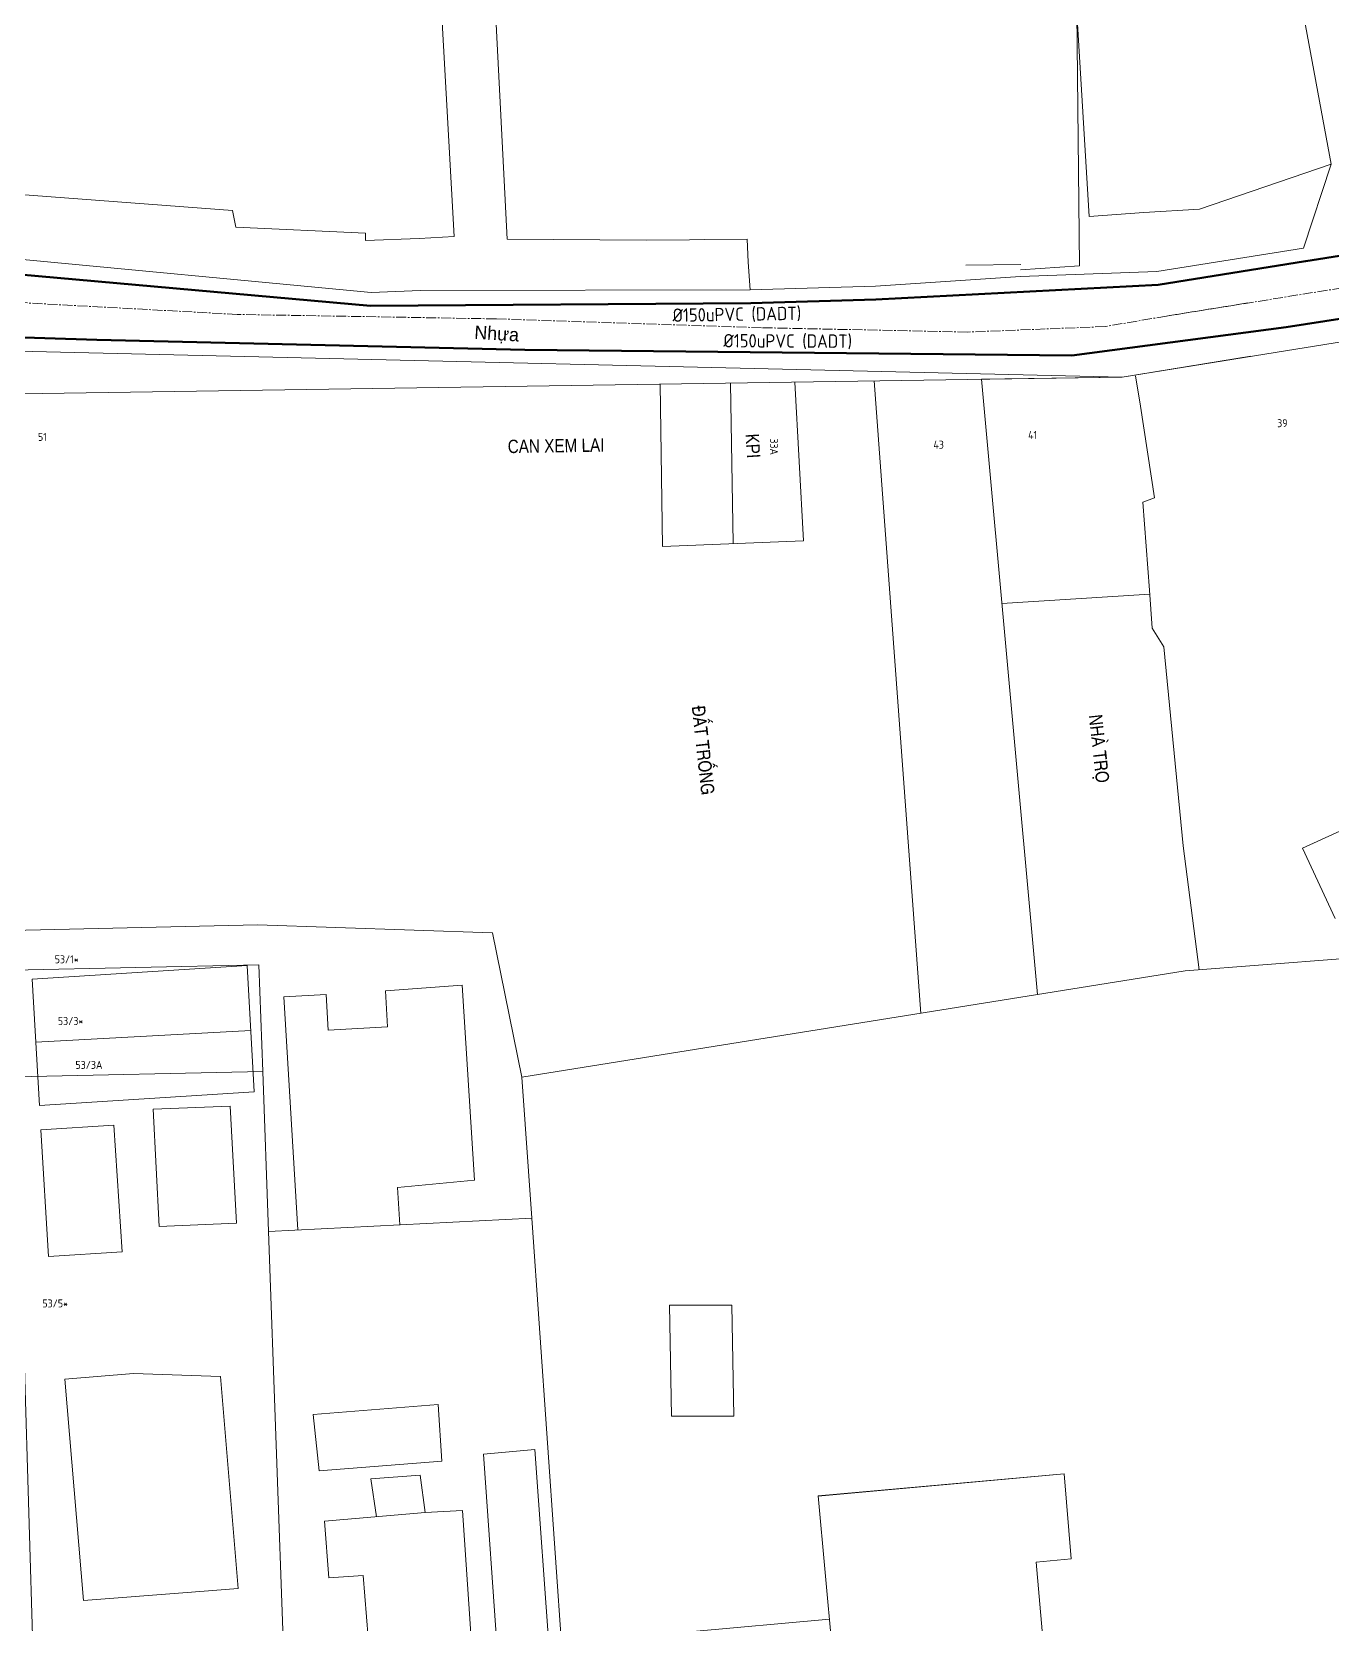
# Model space of a CAD drawing. Header units: inches. Extents: x 595615 to 1194060, y 1190840 to 2385448.
# Drawn here: x 596943.9 to 597041.4, y 1192942.6 to 1193062 of the extents above; entities that cross this region are included whole.
import ezdxf
from ezdxf.enums import TextEntityAlignment as Align

# ---------------------------------------------------------------- set-up
doc = ezdxf.new("R2010")
doc.units = ezdxf.units.IN
doc.header["$MEASUREMENT"] = 0
doc.linetypes.add('CENTER2', pattern=[1.125, 0.75, -0.125, 0.125, -0.125])
for name, color, linetype, lineweight in [('Nen tim duong', 9, 'CENTER2', 0), ('Nen_HTHANH-TP', 9, 'Continuous', 0), ('Nen_SN-HTHANH-TP_new', 7, 'Continuous', 0), ('Nen_TANTHANH-TP', 8, 'Continuous', 5), ('ONG CAP 3 (DADT)', 221, 'Continuous', 50), ('TEXT PIPE', 3, 'Continuous', 25), ('Text_DiaDanh', 9, 'Continuous', 0), ('Text_GiaoThong', 142, 'Continuous', 0)]:
    doc.layers.add(name, color=color, linetype=linetype, lineweight=lineweight)
doc.styles.add('Dia Danh', font='VHELVCN_0.TTF', dxfattribs={"height": 1})
doc.styles.add('Giao Thong', font='VAPTIMN_0.TTF', dxfattribs={"height": 1})
doc.styles.add('Sonha_QTB', font='isocp.shx', dxfattribs={"height": 0.6, "bigfont": 'bigfont.shx'})
doc.styles.add('text', font='isocp2.shx')

msp = doc.modelspace()

# ---------------------------------------------------------------- linework, layer by layer
at = {"layer": 'Nen tim duong'}
for p, q in [((597055.449, 1193044.945), (597028.952, 1193040.684)), ((596959.262, 1193040.808), (596942.801, 1193041.705)), ((597035.041, 1193041.669), (597028.952, 1193040.684)), ((596978.682, 1193040.474), (596959.262, 1193040.808)), ((596998.573, 1193039.81), (596978.682, 1193040.474)), ((597028.952, 1193040.684), (597024.353, 1193039.9)), ((597028.952, 1193040.684), (597024.353, 1193039.9)), ((597014.013, 1193039.482), (596998.573, 1193039.81)), ((597024.353, 1193039.9), (597014.013, 1193039.482))]:
    msp.add_line(p, q, dxfattribs=at)
at = {"layer": 'Nen_HTHANH-TP', "linetype": 'Continuous'}
for p, q in [((597025.616, 1193036.101), (597046.428, 1193039.471)), ((597025.616, 1193036.101), (597035.264, 1193037.669)), ((596939.937, 1193034.802), (597025.616, 1193036.101)), ((597025.616, 1193036.101), (597015.066, 1193035.943)), ((597025.616, 1193036.101), (597025.616, 1193036.101)), ((597026.997, 1193033.922), (597026.606, 1193036.212)), ((597028.043, 1193027.053), (597026.997, 1193033.922)), ((597027.163, 1193026.733), (597028.043, 1193027.053)), ((597027.679, 1193020.143), (597027.163, 1193026.733)), ((597027.861, 1193017.273), (597027.679, 1193020.143)), ((597028.732, 1193015.874), (597027.861, 1193017.273)), ((597030.184, 1193000.965), (597028.732, 1193015.874)), ((597051.76, 1193006.542), (597039.144, 1193000.792)), ((597031.392, 1192991.671), (597030.184, 1193000.965)), ((597039.144, 1193000.792), (597041.588, 1192995.514)), ((596960.769, 1192995.029), (596942.329, 1192994.624)), ((596978.409, 1192994.433), (596960.769, 1192995.029)), ((596980.608, 1192983.615), (596978.409, 1192994.433)), ((597041.981, 1192992.495), (597030.352, 1192991.575)), ((597041.981, 1192992.495), (597030.352, 1192991.575)), ((596960.871, 1192992.039), (596942.422, 1192991.634)), ((596943.872, 1192990.965), (596960.011, 1192991.978)), ((596960.011, 1192991.978), (596960.529, 1192982.519)), ((596961.168, 1192984.039), (596960.871, 1192992.039)), ((597030.352, 1192991.575), (596980.608, 1192983.615)), ((596944.44, 1192981.496), (596943.872, 1192990.965)), ((596962.753, 1192989.631), (596965.923, 1192989.813)), ((596966.075, 1192987.143), (596965.923, 1192989.813)), ((596970.383, 1192990.077), (596976.132, 1192990.501)), ((596970.535, 1192987.397), (596970.383, 1192990.077)), ((596976.132, 1192990.501), (596977.044, 1192975.882)), ((596962.753, 1192989.631), (596963.797, 1192972.161)), ((596966.075, 1192987.143), (596970.535, 1192987.397)), ((596944.156, 1192986.231), (596960.277, 1192987.113)), ((596942.658, 1192983.634), (596961.168, 1192984.039)), ((596961.597, 1192972.05), (596961.168, 1192984.039)), ((596944.292, 1192928.546), (596942.658, 1192983.634)), ((596981.347, 1192973.046), (596980.608, 1192983.615)), ((596960.529, 1192982.519), (596944.44, 1192981.496)), ((596952.95, 1192981.203), (596958.74, 1192981.447)), ((596959.197, 1192972.658), (596958.74, 1192981.447)), ((596953.407, 1192972.413), (596952.95, 1192981.203)), ((596950.001, 1192980.01), (596944.531, 1192979.676)), ((596944.531, 1192979.676), (596945.109, 1192970.166)), ((596950.639, 1192970.511), (596950.001, 1192980.01)), ((596977.044, 1192975.882), (596971.285, 1192975.338)), ((596971.285, 1192975.338), (596971.447, 1192972.548)), ((596953.407, 1192972.413), (596959.197, 1192972.658)), ((596981.347, 1192973.046), (596961.597, 1192972.05)), ((596963.142, 1192929.071), (596961.597, 1192972.05)), ((596981.347, 1192973.046), (596984.432, 1192928.758)), ((596945.109, 1192970.166), (596950.639, 1192970.511)), ((596996.342, 1192966.518), (596991.672, 1192966.514)), ((596991.829, 1192958.194), (596991.672, 1192966.514)), ((596996.498, 1192958.198), (596996.342, 1192966.518)), ((596946.336, 1192960.977), (596951.476, 1192961.382)), ((596951.476, 1192961.382), (596958.006, 1192961.177)), ((596959.319, 1192945.268), (596958.006, 1192961.177)), ((596947.74, 1192944.369), (596946.336, 1192960.977)), ((596964.948, 1192958.322), (596974.318, 1192959.08)), ((596974.318, 1192959.08), (596974.611, 1192954.83)), ((596964.948, 1192958.322), (596965.402, 1192954.083)), ((596996.498, 1192958.198), (596991.829, 1192958.194)), ((596981.581, 1192955.696), (596977.721, 1192955.353)), ((596979.026, 1192936.944), (596977.721, 1192955.353)), ((596982.885, 1192937.287), (596981.581, 1192955.696)), ((596965.402, 1192954.083), (596974.611, 1192954.83)), ((596972.982, 1192953.769), (596969.272, 1192953.486)), ((596969.272, 1192953.486), (596969.695, 1192950.646)), ((596973.354, 1192950.959), (596972.982, 1192953.769)), ((597021.262, 1192953.868), (597002.823, 1192952.203)), ((597021.272, 1192953.868), (597002.833, 1192952.213)), ((597021.797, 1192947.488), (597021.272, 1192953.868)), ((597002.833, 1192952.213), (597003.863, 1192940.714)), ((596965.795, 1192950.323), (596973.354, 1192950.959)), ((596973.354, 1192950.959), (596976.154, 1192951.111)), ((596977.136, 1192936.732), (596976.154, 1192951.111)), ((596965.795, 1192950.323), (596966.128, 1192946.063)), ((597021.797, 1192947.488), (597019.167, 1192947.246)), ((597019.631, 1192942.107), (597019.167, 1192947.246)), ((596966.128, 1192946.063), (596968.708, 1192946.255)), ((596968.708, 1192946.255), (596969.617, 1192934.886)), ((596947.74, 1192944.369), (596955.189, 1192944.945)), ((596955.189, 1192944.945), (596959.319, 1192945.268))]:
    msp.add_line(p, q, dxfattribs=at)
msp.add_lwpolyline([(596939.937, 1193034.802), (596939.665, 1193036.973, -0.458246), (596940.681, 1193038.097), (597025.616, 1193036.101)], format="xyb", dxfattribs=at)
for points in [[(597001.083, 1193035.729), (597001.728, 1193023.834), (596991.152, 1193023.411), (596990.968, 1193035.576)], [(596996.44, 1193023.623), (596996.258, 1193035.656)], [(597007.026, 1193035.82), (597010.511, 1192988.4)], [(597015.066, 1193035.943), (597019.272, 1192989.802)], [(597016.599, 1193019.123), (597027.699, 1193019.828)], [(596994.392, 1192905.287), (596993.144, 1192942.033), (597003.66, 1192942.974)]]:
    msp.add_lwpolyline(points, dxfattribs=at)
at = {"layer": 'Nen_TANTHANH-TP'}
for p, q in [((596979.491, 1193046.451), (596978.331, 1193069.511)), ((596979.491, 1193046.451), (596978.331, 1193069.511)), ((597041.281, 1193052.071), (597038.221, 1193068.701)), ((596974.331, 1193068.241), (596975.531, 1193046.661)), ((596974.331, 1193068.241), (596975.531, 1193046.661)), ((597023.141, 1193048.161), (597022.231, 1193063.411)), ((597022.421, 1193044.441), (597022.231, 1193063.411)), ((597031.411, 1193048.711), (597041.281, 1193052.071)), ((597031.411, 1193048.711), (597041.281, 1193052.071)), ((597039.211, 1193045.781), (597041.281, 1193052.071)), ((596958.911, 1193048.611), (596936.951, 1193050.241)), ((596959.161, 1193047.351), (596958.911, 1193048.611)), ((597027.231, 1193048.461), (597023.141, 1193048.161)), ((597031.411, 1193048.711), (597027.231, 1193048.461)), ((597031.411, 1193048.711), (597027.231, 1193048.461)), ((597031.411, 1193048.711), (597027.231, 1193048.461)), ((596968.871, 1193046.901), (596959.161, 1193047.351)), ((596968.871, 1193046.901), (596959.161, 1193047.351)), ((596968.881, 1193046.341), (596968.871, 1193046.901)), ((596968.881, 1193046.341), (596968.871, 1193046.901)), ((596968.881, 1193046.341), (596972.901, 1193046.491)), ((596968.881, 1193046.341), (596972.901, 1193046.491)), ((596975.531, 1193046.661), (596972.901, 1193046.491)), ((596975.531, 1193046.661), (596972.901, 1193046.491)), ((596989.921, 1193046.381), (596979.491, 1193046.451)), ((596989.921, 1193046.381), (596979.491, 1193046.451)), ((596993.171, 1193046.411), (596989.921, 1193046.381)), ((596993.171, 1193046.411), (596989.921, 1193046.381)), ((596993.171, 1193046.411), (596994.271, 1193046.421)), ((596997.501, 1193046.461), (596994.271, 1193046.421)), ((596997.501, 1193046.461), (596994.271, 1193046.421)), ((596997.561, 1193044.721), (596997.501, 1193046.461)), ((596941.261, 1193045.101), (596969.291, 1193042.461)), ((596997.731, 1193042.641), (596997.561, 1193044.721)), ((597028.221, 1193044.031), (597039.221, 1193045.781)), ((597018.001, 1193043.661), (597007.111, 1193042.921)), ((597018.001, 1193043.661), (597007.111, 1193042.921)), ((597013.891, 1193044.491), (597018.011, 1193044.561)), ((597013.891, 1193044.491), (597018.011, 1193044.561)), ((597022.421, 1193044.441), (597018.001, 1193044.141)), ((597018.001, 1193043.661), (597028.221, 1193044.031)), ((597018.001, 1193043.661), (597028.221, 1193044.031)), ((596969.291, 1193042.461), (596973.011, 1193042.591)), ((596969.291, 1193042.461), (596973.011, 1193042.591)), ((596973.011, 1193042.591), (596997.731, 1193042.641)), ((597007.111, 1193042.921), (596997.731, 1193042.641)), ((597007.111, 1193042.921), (596997.731, 1193042.641))]:
    msp.add_line(p, q, dxfattribs=at)
at = {"layer": 'ONG CAP 3 (DADT)'}
msp.add_lwpolyline([(596917.754, 1193046.054), (596969.25, 1193041.461), (596997.761, 1193041.642), (597007.152, 1193041.922), (597028.326, 1193043.035), (597039.378, 1193044.793, 0.0001726), (597039.379, 1193044.794), (597049.328, 1193046.383), (597073.173, 1193050.157), (597094.372, 1193053.198), (597103.625, 1193054.054), (597108.33, 1193053.373), (597113.508, 1193050.929), (597118.81, 1193047.72), (597126.049, 1193041.439), (597134.794, 1193032.654), (597136.942, 1193030.955), (597139.182, 1193029.905), (597142.376, 1193028.937), (597144.355, 1193028.337), (597149.912, 1193028.129), (597166.629, 1193029.791), (597181.414, 1193031.164), (597212.375, 1193032.768)], format="xyb", dxfattribs=at)
msp.add_lwpolyline([(596789.975, 1193050.07), (596799.458, 1193049.115), (596829.454, 1193047.053), (596857.233, 1193045.028), (596887.676, 1193042.732), (596912.662, 1193040.852), (596933.11, 1193039.391), (596948.736, 1193038.908), (596980.817, 1193038.154), (597021.835, 1193037.736), (597037.916, 1193039.844), (597053.211, 1193042.231), (597063.342, 1193044.324), (597070.478, 1193046.22), (597078.979, 1193046.8), (597088.873, 1193047.575), (597103.307, 1193049.36), (597108.541, 1193050.194), (597111.716, 1193048.707), (597126.803, 1193035.614), (597135.509, 1193025.698)], dxfattribs=at)

# ---------------------------------------------------------------- texts
at = {"layer": 'Nen_SN-HTHANH-TP_new', "style": 'Sonha_QTB'}
for s, rotation, p in [('39', 0.04623, (597037.631, 1193032.653)), ('51', 0.04623, (596944.649, 1193031.624)), ('41', 0.04623, (597018.905, 1193031.773)), ('33A', 270, (596999.514, 1193030.892)), ('43', 0.04623, (597011.859, 1193031.04)), ('53/1*', 0.04623, (596946.471, 1192992.455)), ('53/3*', 0.04623, (596946.765, 1192987.825)), ('53/3A', 0.04623, (596948.139, 1192984.535)), ('53/5*', 0.04623, (596945.605, 1192966.648))]:
    msp.add_text(s, height=0.6, rotation=rotation, dxfattribs=at).set_placement(p, align=Align.MIDDLE)
at = {"layer": 'TEXT PIPE', "style": 'text'}
for rotation, p in [(0.92709, (596991.912, 1193040.245)), (359.75482, (596995.717, 1193038.338))]:
    msp.add_text('%%c150uPVC (DADT)', height=1, rotation=rotation, dxfattribs=at).set_placement(p)
at = {"layer": 'Text_DiaDanh', "linetype": 'Continuous', "style": 'Dia Danh'}
for s, rotation, p in [('KPI', 273.64906, (596997.93, 1193030.946)), ('CAN XEM LAI', 0.87624, (596983.169, 1193030.962)), ('ÑAÁT TROÁNG', 276.29317, (596994.415, 1193008.147)), ('NHAØ TROÏ', 276.29317, (597023.897, 1193008.251))]:
    msp.add_text(s, height=1, rotation=rotation, dxfattribs=at).set_placement(p, align=Align.MIDDLE)
at = {"layer": 'Text_GiaoThong', "linetype": 'Continuous', "style": 'Giao Thong'}
msp.add_text('Nhöïa', height=1, rotation=356.41015, dxfattribs=at).set_placement((596978.714, 1193039.295), align=Align.MIDDLE)

doc.saveas('drawing.dxf')
